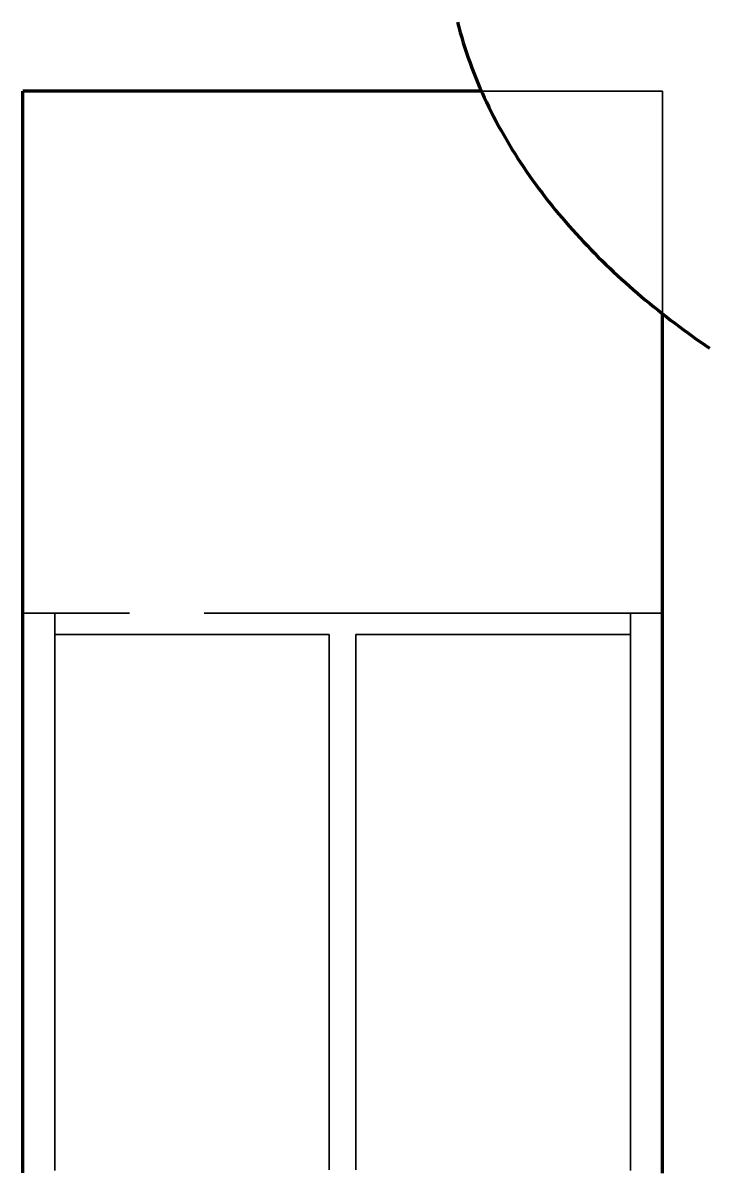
# Model space of a CAD drawing. Header units: millimetres. Extents: x 0 to 2382, y 0 to 420.
# Drawn here: x 133.4 to 139.83, y 127.4 to 138.14 of the extents above; entities that cross this region are included whole.
import ezdxf

# ---------------------------------------------------------------- set-up
doc = ezdxf.new("R2010")
doc.units = ezdxf.units.MM
doc.linetypes.add('IRAM-E-TRAZOS', pattern=[5, 4, -1])
doc.layers.add('01-VISIBLE', color=7, linetype='CONTINUOUS', lineweight=70)
doc.layers.add('02-OCULTA', color=4, linetype='IRAM-E-TRAZOS', lineweight=35)

msp = doc.modelspace()

# ---------------------------------------------------------------- linework, layer by layer
at = {"layer": '01-VISIBLE'}
msp.add_line((137.702, 137.5), (133.4, 137.5), dxfattribs=at)
for points in [[(137.478, 138.147), (137.491, 138.099), (137.504, 138.05), (137.518, 138.002), (137.532, 137.954), (137.547, 137.907), (137.563, 137.859), (137.579, 137.812), (137.596, 137.765), (137.613, 137.718), (137.631, 137.671), (137.649, 137.624), (137.668, 137.578), (137.688, 137.532), (137.708, 137.486), (137.729, 137.441), (137.75, 137.395), (137.771, 137.35), (137.793, 137.305), (137.816, 137.261), (137.839, 137.216), (137.863, 137.172), (137.887, 137.129), (137.911, 137.085), (137.936, 137.042), (137.962, 136.999), (137.988, 136.956), (138.014, 136.913), (138.041, 136.871), (138.068, 136.829), (138.096, 136.788), (138.124, 136.746), (138.153, 136.705), (138.182, 136.664), (138.211, 136.624), (138.241, 136.583), (138.271, 136.544), (138.301, 136.504), (138.332, 136.464), (138.363, 136.425), (138.395, 136.386), (138.426, 136.348), (138.459, 136.31), (138.491, 136.272), (138.524, 136.234), (138.557, 136.197), (138.591, 136.16), (138.625, 136.123), (138.659, 136.086), (138.693, 136.05), (138.728, 136.014), (138.763, 135.978), (138.798, 135.943), (138.834, 135.908), (138.87, 135.873), (138.906, 135.838), (138.942, 135.804), (138.979, 135.77), (139.016, 135.736), (139.053, 135.703), (139.09, 135.669), (139.128, 135.636), (139.166, 135.604), (139.204, 135.571), (139.242, 135.539), (139.281, 135.507), (139.32, 135.476), (139.359, 135.444), (139.398, 135.413), (139.437, 135.382), (139.477, 135.352), (139.517, 135.321), (139.556, 135.291), (139.597, 135.261), (139.637, 135.232), (139.677, 135.203), (139.718, 135.173), (139.759, 135.145), (139.8, 135.116), (139.841, 135.088)], [(133.4, 127.35), (133.4, 127.438), (133.4, 127.525), (133.4, 127.613), (133.4, 127.7), (133.4, 127.788), (133.4, 127.875), (133.4, 127.963), (133.4, 128.05), (133.4, 128.138), (133.4, 128.225), (133.4, 128.313), (133.4, 128.4), (133.4, 128.488), (133.4, 128.575), (133.4, 128.663), (133.4, 128.75), (133.4, 128.838), (133.4, 128.925), (133.4, 129.013), (133.4, 129.1), (133.4, 129.188), (133.4, 129.275), (133.4, 129.363), (133.4, 129.45), (133.4, 129.538), (133.4, 129.625), (133.4, 129.713), (133.4, 129.8), (133.4, 129.888), (133.4, 129.975), (133.4, 130.063), (133.4, 130.15), (133.4, 130.238), (133.4, 130.325), (133.4, 130.413), (133.4, 130.5), (133.4, 130.588), (133.4, 130.675), (133.4, 130.763), (133.4, 130.85), (133.4, 130.938), (133.4, 131.025), (133.4, 131.113), (133.4, 131.2), (133.4, 131.288), (133.4, 131.375), (133.4, 131.463), (133.4, 131.55), (133.4, 131.638), (133.4, 131.725), (133.4, 131.813), (133.4, 131.9), (133.4, 131.988), (133.4, 132.075), (133.4, 132.163), (133.4, 132.25), (133.4, 132.338), (133.4, 132.425), (133.4, 132.513), (133.4, 132.6), (133.4, 132.688), (133.4, 132.775), (133.4, 132.863), (133.4, 132.95), (133.4, 133.038), (133.4, 133.125), (133.4, 133.213), (133.4, 133.3), (133.4, 133.388), (133.4, 133.475), (133.4, 133.563), (133.4, 133.65), (133.4, 133.738), (133.4, 133.825), (133.4, 133.913), (133.4, 134), (133.4, 134.088), (133.4, 134.175), (133.4, 134.263), (133.4, 134.35), (133.4, 134.438), (133.4, 134.525), (133.4, 134.613), (133.4, 134.7), (133.4, 134.788), (133.4, 134.875), (133.4, 134.963), (133.4, 135.05), (133.4, 135.138), (133.4, 135.225), (133.4, 135.313), (133.4, 135.4), (133.4, 135.488), (133.4, 135.575), (133.4, 135.663), (133.4, 135.75), (133.4, 135.838), (133.4, 135.925), (133.4, 136.013), (133.4, 136.1), (133.4, 136.188), (133.4, 136.275), (133.4, 136.363), (133.4, 136.45), (133.4, 136.538), (133.4, 136.625), (133.4, 136.713), (133.4, 136.8), (133.4, 136.888), (133.4, 136.975), (133.4, 137.063), (133.4, 137.15), (133.4, 137.238), (133.4, 137.325), (133.4, 137.413), (133.4, 137.5)], [(139.4, 127.348), (139.4, 127.43), (139.4, 127.513), (139.4, 127.595), (139.4, 127.677), (139.4, 127.759), (139.4, 127.842), (139.4, 127.924), (139.4, 128.006), (139.4, 128.089), (139.4, 128.171), (139.4, 128.253), (139.4, 128.335), (139.4, 128.418), (139.4, 128.5), (139.4, 128.582), (139.4, 128.665), (139.4, 128.747), (139.4, 128.829), (139.4, 128.911), (139.4, 128.994), (139.4, 129.076), (139.4, 129.158), (139.4, 129.24), (139.4, 129.323), (139.4, 129.405), (139.4, 129.487), (139.4, 129.57), (139.4, 129.652), (139.4, 129.734), (139.4, 129.816), (139.4, 129.899), (139.4, 129.981), (139.4, 130.063), (139.4, 130.146), (139.4, 130.228), (139.4, 130.31), (139.4, 130.392), (139.4, 130.475), (139.4, 130.557), (139.4, 130.639), (139.4, 130.722), (139.4, 130.804), (139.4, 130.886), (139.4, 130.968), (139.4, 131.051), (139.4, 131.133), (139.4, 131.215), (139.4, 131.297), (139.4, 131.38), (139.4, 131.462), (139.4, 131.544), (139.4, 131.627), (139.4, 131.709), (139.4, 131.791), (139.4, 131.873), (139.4, 131.956), (139.4, 132.038), (139.4, 132.12), (139.4, 132.203), (139.4, 132.285), (139.4, 132.367), (139.4, 132.449), (139.4, 132.532), (139.4, 132.614), (139.4, 132.696), (139.4, 132.778), (139.4, 132.861), (139.4, 132.943), (139.4, 133.025), (139.4, 133.108), (139.4, 133.19), (139.4, 133.272), (139.4, 133.354), (139.4, 133.437), (139.4, 133.519), (139.4, 133.601), (139.4, 133.684), (139.4, 133.766), (139.4, 133.848), (139.4, 133.93), (139.4, 134.013), (139.4, 134.095), (139.4, 134.177), (139.4, 134.259), (139.4, 134.342), (139.4, 134.424), (139.4, 134.506), (139.4, 134.589), (139.4, 134.671), (139.4, 134.753), (139.4, 134.835), (139.4, 134.918), (139.4, 135), (139.4, 135.082), (139.4, 135.165), (139.4, 135.247), (139.4, 135.329), (139.4, 135.411)]]:
    msp.add_lwpolyline(points, dxfattribs=at)
at = {"layer": '02-OCULTA'}
for p, q in [((139.4, 137.5), (137.702, 137.5)), ((139.4, 132.6), (133.4, 132.6)), ((139.1, 132.6), (133.7, 132.6)), ((136.275, 132.4), (133.7, 132.4)), ((139.1, 132.4), (136.525, 132.4))]:
    msp.add_line(p, q, dxfattribs=at)
for points in [[(133.4, 137.5), (133.4, 137.45), (133.4, 137.4), (133.4, 137.35), (133.4, 137.299), (133.4, 137.249), (133.4, 137.199), (133.4, 137.149), (133.4, 137.099), (133.4, 137.049), (133.4, 136.999), (133.4, 136.948), (133.4, 136.898), (133.4, 136.848), (133.4, 136.798), (133.4, 136.748), (133.4, 136.698), (133.4, 136.648), (133.4, 136.597), (133.4, 136.547), (133.4, 136.497), (133.4, 136.447), (133.4, 136.397), (133.4, 136.347), (133.4, 136.297), (133.4, 136.246), (133.4, 136.196), (133.4, 136.146), (133.4, 136.096), (133.4, 136.046), (133.4, 135.996), (133.4, 135.946), (133.4, 135.895), (133.4, 135.845), (133.4, 135.795), (133.4, 135.745), (133.4, 135.695), (133.4, 135.645), (133.4, 135.595), (133.4, 135.544), (133.4, 135.494), (133.4, 135.444), (133.4, 135.394), (133.4, 135.344), (133.4, 135.294), (133.4, 135.244), (133.4, 135.193), (133.4, 135.143), (133.4, 135.093), (133.4, 135.043), (133.4, 134.993), (133.4, 134.943), (133.4, 134.893), (133.4, 134.842), (133.4, 134.792), (133.4, 134.742), (133.4, 134.692), (133.4, 134.642), (133.4, 134.592), (133.4, 134.542), (133.4, 134.491), (133.4, 134.441), (133.4, 134.391), (133.4, 134.341), (133.4, 134.291), (133.4, 134.241), (133.4, 134.191), (133.4, 134.14), (133.4, 134.09), (133.4, 134.04), (133.4, 133.99), (133.4, 133.94), (133.4, 133.89), (133.4, 133.84), (133.4, 133.789), (133.4, 133.739), (133.4, 133.689), (133.4, 133.639), (133.4, 133.589), (133.4, 133.539), (133.4, 133.489), (133.4, 133.438), (133.4, 133.388), (133.4, 133.338), (133.4, 133.288), (133.4, 133.238), (133.4, 133.188), (133.4, 133.138), (133.4, 133.087), (133.4, 133.037), (133.4, 132.987), (133.4, 132.937), (133.4, 132.887), (133.4, 132.837), (133.4, 132.787), (133.4, 132.736), (133.4, 132.686), (133.4, 132.636), (133.4, 132.586), (133.4, 132.536), (133.4, 132.486), (133.4, 132.436), (133.4, 132.385), (133.4, 132.335), (133.4, 132.285), (133.4, 132.235), (133.4, 132.185), (133.4, 132.135), (133.4, 132.085), (133.4, 132.034), (133.4, 131.984), (133.4, 131.934), (133.4, 131.884), (133.4, 131.834), (133.4, 131.784), (133.4, 131.734), (133.4, 131.683), (133.4, 131.633), (133.4, 131.583), (133.4, 131.533), (133.4, 131.483), (133.4, 131.433), (133.4, 131.383), (133.4, 131.332), (133.4, 131.282), (133.4, 131.232), (133.4, 131.182), (133.4, 131.132), (133.4, 131.082), (133.4, 131.032), (133.4, 130.981), (133.4, 130.931), (133.4, 130.881), (133.4, 130.831), (133.4, 130.781), (133.4, 130.731), (133.4, 130.681), (133.4, 130.63), (133.4, 130.58), (133.4, 130.53), (133.4, 130.48), (133.4, 130.43), (133.4, 130.38), (133.4, 130.33), (133.4, 130.279), (133.4, 130.229), (133.4, 130.179), (133.4, 130.129), (133.4, 130.079), (133.4, 130.029), (133.4, 129.979), (133.4, 129.928), (133.4, 129.878), (133.4, 129.828), (133.4, 129.778), (133.4, 129.728), (133.4, 129.678), (133.4, 129.628), (133.4, 129.577), (133.4, 129.527), (133.4, 129.477), (133.4, 129.427), (133.4, 129.377), (133.4, 129.327), (133.4, 129.277), (133.4, 129.226), (133.4, 129.176), (133.4, 129.126), (133.4, 129.076), (133.4, 129.026), (133.4, 128.976), (133.4, 128.926), (133.4, 128.875), (133.4, 128.825), (133.4, 128.775), (133.4, 128.725), (133.4, 128.675), (133.4, 128.625), (133.4, 128.574), (133.4, 128.524), (133.4, 128.474), (133.4, 128.424), (133.4, 128.374), (133.4, 128.324), (133.4, 128.274), (133.4, 128.223), (133.4, 128.173), (133.4, 128.123), (133.4, 128.073), (133.4, 128.023), (133.4, 127.973), (133.4, 127.923), (133.4, 127.872), (133.4, 127.822), (133.4, 127.772), (133.4, 127.722), (133.4, 127.672), (133.4, 127.622), (133.4, 127.572), (133.4, 127.521), (133.4, 127.471), (133.4, 127.421), (133.4, 127.371)], [(139.4, 135.411), (139.4, 135.462), (139.4, 135.513), (139.4, 135.564), (139.4, 135.615), (139.4, 135.666), (139.4, 135.717), (139.4, 135.768), (139.4, 135.819), (139.4, 135.87), (139.4, 135.921), (139.4, 135.972), (139.4, 136.023), (139.4, 136.074), (139.4, 136.125), (139.4, 136.176), (139.4, 136.226), (139.4, 136.277), (139.4, 136.328), (139.4, 136.379), (139.4, 136.43), (139.4, 136.481), (139.4, 136.532), (139.4, 136.583), (139.4, 136.634), (139.4, 136.685), (139.4, 136.736), (139.4, 136.787), (139.4, 136.838), (139.4, 136.889), (139.4, 136.94), (139.4, 136.991), (139.4, 137.042), (139.4, 137.092), (139.4, 137.143), (139.4, 137.194), (139.4, 137.245), (139.4, 137.296), (139.4, 137.347), (139.4, 137.398), (139.4, 137.449), (139.4, 137.5)], [(139.4, 137.5), (139.4, 137.45), (139.4, 137.4), (139.4, 137.35), (139.4, 137.299), (139.4, 137.249), (139.4, 137.199), (139.4, 137.149), (139.4, 137.099), (139.4, 137.049), (139.4, 136.999), (139.4, 136.948), (139.4, 136.898), (139.4, 136.848), (139.4, 136.798), (139.4, 136.748), (139.4, 136.698), (139.4, 136.648), (139.4, 136.597), (139.4, 136.547), (139.4, 136.497), (139.4, 136.447), (139.4, 136.397), (139.4, 136.347), (139.4, 136.297), (139.4, 136.246), (139.4, 136.196), (139.4, 136.146), (139.4, 136.096), (139.4, 136.046), (139.4, 135.996), (139.4, 135.946), (139.4, 135.895), (139.4, 135.845), (139.4, 135.795), (139.4, 135.745), (139.4, 135.695), (139.4, 135.645), (139.4, 135.595), (139.4, 135.544), (139.4, 135.494), (139.4, 135.444), (139.4, 135.394), (139.4, 135.344), (139.4, 135.294), (139.4, 135.244), (139.4, 135.193), (139.4, 135.143), (139.4, 135.093), (139.4, 135.043), (139.4, 134.993), (139.4, 134.943), (139.4, 134.893), (139.4, 134.842), (139.4, 134.792), (139.4, 134.742), (139.4, 134.692), (139.4, 134.642), (139.4, 134.592), (139.4, 134.542), (139.4, 134.491), (139.4, 134.441), (139.4, 134.391), (139.4, 134.341), (139.4, 134.291), (139.4, 134.241), (139.4, 134.191), (139.4, 134.14), (139.4, 134.09), (139.4, 134.04), (139.4, 133.99), (139.4, 133.94), (139.4, 133.89), (139.4, 133.84), (139.4, 133.789), (139.4, 133.739), (139.4, 133.689), (139.4, 133.639), (139.4, 133.589), (139.4, 133.539), (139.4, 133.489), (139.4, 133.438), (139.4, 133.388), (139.4, 133.338), (139.4, 133.288), (139.4, 133.238), (139.4, 133.188), (139.4, 133.138), (139.4, 133.087), (139.4, 133.037), (139.4, 132.987), (139.4, 132.937), (139.4, 132.887), (139.4, 132.837), (139.4, 132.787), (139.4, 132.736), (139.4, 132.686), (139.4, 132.636), (139.4, 132.586), (139.4, 132.536), (139.4, 132.486), (139.4, 132.436), (139.4, 132.385), (139.4, 132.335), (139.4, 132.285), (139.4, 132.235), (139.4, 132.185), (139.4, 132.135), (139.4, 132.085), (139.4, 132.034), (139.4, 131.984), (139.4, 131.934), (139.4, 131.884), (139.4, 131.834), (139.4, 131.784), (139.4, 131.734), (139.4, 131.683), (139.4, 131.633), (139.4, 131.583), (139.4, 131.533), (139.4, 131.483), (139.4, 131.433), (139.4, 131.383), (139.4, 131.332), (139.4, 131.282), (139.4, 131.232), (139.4, 131.182), (139.4, 131.132), (139.4, 131.082), (139.4, 131.032), (139.4, 130.981), (139.4, 130.931), (139.4, 130.881), (139.4, 130.831), (139.4, 130.781), (139.4, 130.731), (139.4, 130.681), (139.4, 130.63), (139.4, 130.58), (139.4, 130.53), (139.4, 130.48), (139.4, 130.43), (139.4, 130.38), (139.4, 130.33), (139.4, 130.279), (139.4, 130.229), (139.4, 130.179), (139.4, 130.129), (139.4, 130.079), (139.4, 130.029), (139.4, 129.979), (139.4, 129.928), (139.4, 129.878), (139.4, 129.828), (139.4, 129.778), (139.4, 129.728), (139.4, 129.678), (139.4, 129.628), (139.4, 129.577), (139.4, 129.527), (139.4, 129.477), (139.4, 129.427), (139.4, 129.377), (139.4, 129.327), (139.4, 129.277), (139.4, 129.226), (139.4, 129.176), (139.4, 129.126), (139.4, 129.076), (139.4, 129.026), (139.4, 128.976), (139.4, 128.926), (139.4, 128.875), (139.4, 128.825), (139.4, 128.775), (139.4, 128.725), (139.4, 128.675), (139.4, 128.625), (139.4, 128.574), (139.4, 128.524), (139.4, 128.474), (139.4, 128.424), (139.4, 128.374), (139.4, 128.324), (139.4, 128.274), (139.4, 128.223), (139.4, 128.173), (139.4, 128.123), (139.4, 128.073), (139.4, 128.023), (139.4, 127.973), (139.4, 127.923), (139.4, 127.872), (139.4, 127.822), (139.4, 127.772), (139.4, 127.722), (139.4, 127.672), (139.4, 127.622), (139.4, 127.572), (139.4, 127.521), (139.4, 127.471), (139.4, 127.421), (139.4, 127.371)], [(133.4, 127.371), (133.4, 127.434), (133.4, 127.497), (133.4, 127.56), (133.4, 127.623), (133.4, 127.686), (133.4, 127.749), (133.4, 127.812), (133.4, 127.875), (133.4, 127.938), (133.4, 128.001), (133.4, 128.064), (133.4, 128.127), (133.4, 128.19), (133.4, 128.253), (133.4, 128.316), (133.4, 128.379), (133.4, 128.442), (133.4, 128.505), (133.4, 128.568), (133.4, 128.631), (133.4, 128.694), (133.4, 128.757), (133.4, 128.82), (133.4, 128.883), (133.4, 128.946), (133.4, 129.009), (133.4, 129.072), (133.4, 129.135), (133.4, 129.198), (133.4, 129.261), (133.4, 129.324), (133.4, 129.387), (133.4, 129.45), (133.4, 129.513), (133.4, 129.576), (133.4, 129.639), (133.4, 129.702), (133.4, 129.765), (133.4, 129.828), (133.4, 129.891), (133.4, 129.954), (133.4, 130.017), (133.4, 130.08), (133.4, 130.143), (133.4, 130.206), (133.4, 130.269), (133.4, 130.332), (133.4, 130.395), (133.4, 130.458), (133.4, 130.521), (133.4, 130.584), (133.4, 130.647), (133.4, 130.71), (133.4, 130.773), (133.4, 130.836), (133.4, 130.899), (133.4, 130.962), (133.4, 131.025), (133.4, 131.088), (133.4, 131.151), (133.4, 131.214), (133.4, 131.277), (133.4, 131.34), (133.4, 131.403), (133.4, 131.466), (133.4, 131.529), (133.4, 131.592), (133.4, 131.655), (133.4, 131.718), (133.4, 131.781), (133.4, 131.844), (133.4, 131.907), (133.4, 131.97), (133.4, 132.033), (133.4, 132.096), (133.4, 132.159), (133.4, 132.222), (133.4, 132.285), (133.4, 132.348), (133.4, 132.411), (133.4, 132.474), (133.4, 132.537), (133.4, 132.6)], [(133.4, 132.6), (133.4, 132.55), (133.4, 132.5), (133.4, 132.449), (133.4, 132.399), (133.4, 132.349), (133.4, 132.299), (133.4, 132.249), (133.4, 132.198), (133.4, 132.148), (133.4, 132.098), (133.4, 132.048), (133.4, 131.998), (133.4, 131.947), (133.4, 131.897), (133.4, 131.847), (133.4, 131.797), (133.4, 131.747), (133.4, 131.696), (133.4, 131.646), (133.4, 131.596), (133.4, 131.546), (133.4, 131.496), (133.4, 131.445), (133.4, 131.395), (133.4, 131.345), (133.4, 131.295), (133.4, 131.245), (133.4, 131.194), (133.4, 131.144), (133.4, 131.094), (133.4, 131.044), (133.4, 130.994), (133.4, 130.943), (133.4, 130.893), (133.4, 130.843), (133.4, 130.793), (133.4, 130.743), (133.4, 130.692), (133.4, 130.642), (133.4, 130.592), (133.4, 130.542), (133.4, 130.492), (133.4, 130.441), (133.4, 130.391), (133.4, 130.341), (133.4, 130.291), (133.4, 130.241), (133.4, 130.19), (133.4, 130.14), (133.4, 130.09), (133.4, 130.04), (133.4, 129.99), (133.4, 129.939), (133.4, 129.889), (133.4, 129.839), (133.4, 129.789), (133.4, 129.739), (133.4, 129.688), (133.4, 129.638), (133.4, 129.588), (133.4, 129.538), (133.4, 129.488), (133.4, 129.437), (133.4, 129.387), (133.4, 129.337), (133.4, 129.287), (133.4, 129.237), (133.4, 129.186), (133.4, 129.136), (133.4, 129.086), (133.4, 129.036), (133.4, 128.986), (133.4, 128.935), (133.4, 128.885), (133.4, 128.835), (133.4, 128.785), (133.4, 128.735), (133.4, 128.684), (133.4, 128.634), (133.4, 128.584), (133.4, 128.534), (133.4, 128.484), (133.4, 128.433), (133.4, 128.383), (133.4, 128.333), (133.4, 128.283), (133.4, 128.233), (133.4, 128.182), (133.4, 128.132), (133.4, 128.082), (133.4, 128.032), (133.4, 127.982), (133.4, 127.931), (133.4, 127.881), (133.4, 127.831), (133.4, 127.781), (133.4, 127.731), (133.4, 127.68), (133.4, 127.63), (133.4, 127.58), (133.4, 127.53), (133.4, 127.48), (133.4, 127.429), (133.4, 127.379)], [(133.7, 127.371), (133.7, 127.434), (133.7, 127.497), (133.7, 127.56), (133.7, 127.623), (133.7, 127.686), (133.7, 127.749), (133.7, 127.812), (133.7, 127.875), (133.7, 127.938), (133.7, 128.001), (133.7, 128.064), (133.7, 128.127), (133.7, 128.19), (133.7, 128.253), (133.7, 128.316), (133.7, 128.379), (133.7, 128.442), (133.7, 128.505), (133.7, 128.568), (133.7, 128.631), (133.7, 128.694), (133.7, 128.757), (133.7, 128.82), (133.7, 128.883), (133.7, 128.946), (133.7, 129.009), (133.7, 129.072), (133.7, 129.135), (133.7, 129.198), (133.7, 129.261), (133.7, 129.324), (133.7, 129.387), (133.7, 129.45), (133.7, 129.513), (133.7, 129.576), (133.7, 129.639), (133.7, 129.702), (133.7, 129.765), (133.7, 129.828), (133.7, 129.891), (133.7, 129.954), (133.7, 130.017), (133.7, 130.08), (133.7, 130.143), (133.7, 130.206), (133.7, 130.269), (133.7, 130.332), (133.7, 130.395), (133.7, 130.458), (133.7, 130.521), (133.7, 130.584), (133.7, 130.647), (133.7, 130.71), (133.7, 130.773), (133.7, 130.836), (133.7, 130.899), (133.7, 130.962), (133.7, 131.025), (133.7, 131.088), (133.7, 131.151), (133.7, 131.214), (133.7, 131.277), (133.7, 131.34), (133.7, 131.403), (133.7, 131.466), (133.7, 131.529), (133.7, 131.592), (133.7, 131.655), (133.7, 131.718), (133.7, 131.781), (133.7, 131.844), (133.7, 131.907), (133.7, 131.97), (133.7, 132.033), (133.7, 132.096), (133.7, 132.159), (133.7, 132.222), (133.7, 132.285), (133.7, 132.348), (133.7, 132.411), (133.7, 132.474), (133.7, 132.537), (133.7, 132.6)], [(133.7, 132.6), (133.7, 132.55), (133.7, 132.5), (133.7, 132.449), (133.7, 132.399), (133.7, 132.349), (133.7, 132.299), (133.7, 132.249), (133.7, 132.198), (133.7, 132.148), (133.7, 132.098), (133.7, 132.048), (133.7, 131.998), (133.7, 131.947), (133.7, 131.897), (133.7, 131.847), (133.7, 131.797), (133.7, 131.747), (133.7, 131.696), (133.7, 131.646), (133.7, 131.596), (133.7, 131.546), (133.7, 131.496), (133.7, 131.445), (133.7, 131.395), (133.7, 131.345), (133.7, 131.295), (133.7, 131.245), (133.7, 131.194), (133.7, 131.144), (133.7, 131.094), (133.7, 131.044), (133.7, 130.994), (133.7, 130.943), (133.7, 130.893), (133.7, 130.843), (133.7, 130.793), (133.7, 130.743), (133.7, 130.692), (133.7, 130.642), (133.7, 130.592), (133.7, 130.542), (133.7, 130.492), (133.7, 130.441), (133.7, 130.391), (133.7, 130.341), (133.7, 130.291), (133.7, 130.241), (133.7, 130.19), (133.7, 130.14), (133.7, 130.09), (133.7, 130.04), (133.7, 129.99), (133.7, 129.939), (133.7, 129.889), (133.7, 129.839), (133.7, 129.789), (133.7, 129.739), (133.7, 129.688), (133.7, 129.638), (133.7, 129.588), (133.7, 129.538), (133.7, 129.488), (133.7, 129.437), (133.7, 129.387), (133.7, 129.337), (133.7, 129.287), (133.7, 129.237), (133.7, 129.186), (133.7, 129.136), (133.7, 129.086), (133.7, 129.036), (133.7, 128.986), (133.7, 128.935), (133.7, 128.885), (133.7, 128.835), (133.7, 128.785), (133.7, 128.735), (133.7, 128.684), (133.7, 128.634), (133.7, 128.584), (133.7, 128.534), (133.7, 128.484), (133.7, 128.433), (133.7, 128.383), (133.7, 128.333), (133.7, 128.283), (133.7, 128.233), (133.7, 128.182), (133.7, 128.132), (133.7, 128.082), (133.7, 128.032), (133.7, 127.982), (133.7, 127.931), (133.7, 127.881), (133.7, 127.831), (133.7, 127.781), (133.7, 127.731), (133.7, 127.68), (133.7, 127.63), (133.7, 127.58), (133.7, 127.53), (133.7, 127.48), (133.7, 127.429), (133.7, 127.379)], [(139.1, 127.371), (139.1, 127.434), (139.1, 127.497), (139.1, 127.56), (139.1, 127.623), (139.1, 127.686), (139.1, 127.749), (139.1, 127.812), (139.1, 127.875), (139.1, 127.938), (139.1, 128.001), (139.1, 128.064), (139.1, 128.127), (139.1, 128.19), (139.1, 128.253), (139.1, 128.316), (139.1, 128.379), (139.1, 128.442), (139.1, 128.505), (139.1, 128.568), (139.1, 128.631), (139.1, 128.694), (139.1, 128.757), (139.1, 128.82), (139.1, 128.883), (139.1, 128.946), (139.1, 129.009), (139.1, 129.072), (139.1, 129.135), (139.1, 129.198), (139.1, 129.261), (139.1, 129.324), (139.1, 129.387), (139.1, 129.45), (139.1, 129.513), (139.1, 129.576), (139.1, 129.639), (139.1, 129.702), (139.1, 129.765), (139.1, 129.828), (139.1, 129.891), (139.1, 129.954), (139.1, 130.017), (139.1, 130.08), (139.1, 130.143), (139.1, 130.206), (139.1, 130.269), (139.1, 130.332), (139.1, 130.395), (139.1, 130.458), (139.1, 130.521), (139.1, 130.584), (139.1, 130.647), (139.1, 130.71), (139.1, 130.773), (139.1, 130.836), (139.1, 130.899), (139.1, 130.962), (139.1, 131.025), (139.1, 131.088), (139.1, 131.151), (139.1, 131.214), (139.1, 131.277), (139.1, 131.34), (139.1, 131.403), (139.1, 131.466), (139.1, 131.529), (139.1, 131.592), (139.1, 131.655), (139.1, 131.718), (139.1, 131.781), (139.1, 131.844), (139.1, 131.907), (139.1, 131.97), (139.1, 132.033), (139.1, 132.096), (139.1, 132.159), (139.1, 132.222), (139.1, 132.285), (139.1, 132.348), (139.1, 132.411), (139.1, 132.474), (139.1, 132.537), (139.1, 132.6)], [(139.1, 132.6), (139.1, 132.55), (139.1, 132.5), (139.1, 132.449), (139.1, 132.399), (139.1, 132.349), (139.1, 132.299), (139.1, 132.249), (139.1, 132.198), (139.1, 132.148), (139.1, 132.098), (139.1, 132.048), (139.1, 131.998), (139.1, 131.947), (139.1, 131.897), (139.1, 131.847), (139.1, 131.797), (139.1, 131.747), (139.1, 131.696), (139.1, 131.646), (139.1, 131.596), (139.1, 131.546), (139.1, 131.496), (139.1, 131.445), (139.1, 131.395), (139.1, 131.345), (139.1, 131.295), (139.1, 131.245), (139.1, 131.194), (139.1, 131.144), (139.1, 131.094), (139.1, 131.044), (139.1, 130.994), (139.1, 130.943), (139.1, 130.893), (139.1, 130.843), (139.1, 130.793), (139.1, 130.743), (139.1, 130.692), (139.1, 130.642), (139.1, 130.592), (139.1, 130.542), (139.1, 130.492), (139.1, 130.441), (139.1, 130.391), (139.1, 130.341), (139.1, 130.291), (139.1, 130.241), (139.1, 130.19), (139.1, 130.14), (139.1, 130.09), (139.1, 130.04), (139.1, 129.99), (139.1, 129.939), (139.1, 129.889), (139.1, 129.839), (139.1, 129.789), (139.1, 129.739), (139.1, 129.688), (139.1, 129.638), (139.1, 129.588), (139.1, 129.538), (139.1, 129.488), (139.1, 129.437), (139.1, 129.387), (139.1, 129.337), (139.1, 129.287), (139.1, 129.237), (139.1, 129.186), (139.1, 129.136), (139.1, 129.086), (139.1, 129.036), (139.1, 128.986), (139.1, 128.935), (139.1, 128.885), (139.1, 128.835), (139.1, 128.785), (139.1, 128.735), (139.1, 128.684), (139.1, 128.634), (139.1, 128.584), (139.1, 128.534), (139.1, 128.484), (139.1, 128.433), (139.1, 128.383), (139.1, 128.333), (139.1, 128.283), (139.1, 128.233), (139.1, 128.182), (139.1, 128.132), (139.1, 128.082), (139.1, 128.032), (139.1, 127.982), (139.1, 127.931), (139.1, 127.881), (139.1, 127.831), (139.1, 127.781), (139.1, 127.731), (139.1, 127.68), (139.1, 127.63), (139.1, 127.58), (139.1, 127.53), (139.1, 127.48), (139.1, 127.429), (139.1, 127.379)], [(139.4, 127.371), (139.4, 127.434), (139.4, 127.497), (139.4, 127.56), (139.4, 127.623), (139.4, 127.686), (139.4, 127.749), (139.4, 127.812), (139.4, 127.875), (139.4, 127.938), (139.4, 128.001), (139.4, 128.064), (139.4, 128.127), (139.4, 128.19), (139.4, 128.253), (139.4, 128.316), (139.4, 128.379), (139.4, 128.442), (139.4, 128.505), (139.4, 128.568), (139.4, 128.631), (139.4, 128.694), (139.4, 128.757), (139.4, 128.82), (139.4, 128.883), (139.4, 128.946), (139.4, 129.009), (139.4, 129.072), (139.4, 129.135), (139.4, 129.198), (139.4, 129.261), (139.4, 129.324), (139.4, 129.387), (139.4, 129.45), (139.4, 129.513), (139.4, 129.576), (139.4, 129.639), (139.4, 129.702), (139.4, 129.765), (139.4, 129.828), (139.4, 129.891), (139.4, 129.954), (139.4, 130.017), (139.4, 130.08), (139.4, 130.143), (139.4, 130.206), (139.4, 130.269), (139.4, 130.332), (139.4, 130.395), (139.4, 130.458), (139.4, 130.521), (139.4, 130.584), (139.4, 130.647), (139.4, 130.71), (139.4, 130.773), (139.4, 130.836), (139.4, 130.899), (139.4, 130.962), (139.4, 131.025), (139.4, 131.088), (139.4, 131.151), (139.4, 131.214), (139.4, 131.277), (139.4, 131.34), (139.4, 131.403), (139.4, 131.466), (139.4, 131.529), (139.4, 131.592), (139.4, 131.655), (139.4, 131.718), (139.4, 131.781), (139.4, 131.844), (139.4, 131.907), (139.4, 131.97), (139.4, 132.033), (139.4, 132.096), (139.4, 132.159), (139.4, 132.222), (139.4, 132.285), (139.4, 132.348), (139.4, 132.411), (139.4, 132.474), (139.4, 132.537), (139.4, 132.6)], [(139.4, 132.6), (139.4, 132.55), (139.4, 132.5), (139.4, 132.449), (139.4, 132.399), (139.4, 132.349), (139.4, 132.299), (139.4, 132.249), (139.4, 132.198), (139.4, 132.148), (139.4, 132.098), (139.4, 132.048), (139.4, 131.998), (139.4, 131.947), (139.4, 131.897), (139.4, 131.847), (139.4, 131.797), (139.4, 131.747), (139.4, 131.696), (139.4, 131.646), (139.4, 131.596), (139.4, 131.546), (139.4, 131.496), (139.4, 131.445), (139.4, 131.395), (139.4, 131.345), (139.4, 131.295), (139.4, 131.245), (139.4, 131.194), (139.4, 131.144), (139.4, 131.094), (139.4, 131.044), (139.4, 130.994), (139.4, 130.943), (139.4, 130.893), (139.4, 130.843), (139.4, 130.793), (139.4, 130.743), (139.4, 130.692), (139.4, 130.642), (139.4, 130.592), (139.4, 130.542), (139.4, 130.492), (139.4, 130.441), (139.4, 130.391), (139.4, 130.341), (139.4, 130.291), (139.4, 130.241), (139.4, 130.19), (139.4, 130.14), (139.4, 130.09), (139.4, 130.04), (139.4, 129.99), (139.4, 129.939), (139.4, 129.889), (139.4, 129.839), (139.4, 129.789), (139.4, 129.739), (139.4, 129.688), (139.4, 129.638), (139.4, 129.588), (139.4, 129.538), (139.4, 129.488), (139.4, 129.437), (139.4, 129.387), (139.4, 129.337), (139.4, 129.287), (139.4, 129.237), (139.4, 129.186), (139.4, 129.136), (139.4, 129.086), (139.4, 129.036), (139.4, 128.986), (139.4, 128.935), (139.4, 128.885), (139.4, 128.835), (139.4, 128.785), (139.4, 128.735), (139.4, 128.684), (139.4, 128.634), (139.4, 128.584), (139.4, 128.534), (139.4, 128.484), (139.4, 128.433), (139.4, 128.383), (139.4, 128.333), (139.4, 128.283), (139.4, 128.233), (139.4, 128.182), (139.4, 128.132), (139.4, 128.082), (139.4, 128.032), (139.4, 127.982), (139.4, 127.931), (139.4, 127.881), (139.4, 127.831), (139.4, 127.781), (139.4, 127.731), (139.4, 127.68), (139.4, 127.63), (139.4, 127.58), (139.4, 127.53), (139.4, 127.48), (139.4, 127.429), (139.4, 127.379)], [(133.7, 127.378), (133.7, 127.44), (133.7, 127.502), (133.7, 127.564), (133.7, 127.626), (133.7, 127.688), (133.7, 127.75), (133.7, 127.812), (133.7, 127.874), (133.7, 127.936), (133.7, 127.998), (133.7, 128.06), (133.7, 128.122), (133.7, 128.184), (133.7, 128.246), (133.7, 128.308), (133.7, 128.37), (133.7, 128.432), (133.7, 128.494), (133.7, 128.556), (133.7, 128.618), (133.7, 128.68), (133.7, 128.742), (133.7, 128.804), (133.7, 128.866), (133.7, 128.928), (133.7, 128.99), (133.7, 129.052), (133.7, 129.114), (133.7, 129.176), (133.7, 129.238), (133.7, 129.3), (133.7, 129.362), (133.7, 129.424), (133.7, 129.486), (133.7, 129.548), (133.7, 129.61), (133.7, 129.672), (133.7, 129.734), (133.7, 129.796), (133.7, 129.858), (133.7, 129.92), (133.7, 129.982), (133.7, 130.044), (133.7, 130.106), (133.7, 130.168), (133.7, 130.23), (133.7, 130.292), (133.7, 130.354), (133.7, 130.416), (133.7, 130.478), (133.7, 130.54), (133.7, 130.602), (133.7, 130.664), (133.7, 130.726), (133.7, 130.788), (133.7, 130.85), (133.7, 130.912), (133.7, 130.974), (133.7, 131.036), (133.7, 131.098), (133.7, 131.16), (133.7, 131.222), (133.7, 131.284), (133.7, 131.346), (133.7, 131.408), (133.7, 131.47), (133.7, 131.532), (133.7, 131.594), (133.7, 131.656), (133.7, 131.718), (133.7, 131.78), (133.7, 131.842), (133.7, 131.904), (133.7, 131.966), (133.7, 132.028), (133.7, 132.09), (133.7, 132.152), (133.7, 132.214), (133.7, 132.276), (133.7, 132.338), (133.7, 132.4)], [(133.7, 132.4), (133.7, 132.35), (133.7, 132.3), (133.7, 132.249), (133.7, 132.199), (133.7, 132.149), (133.7, 132.099), (133.7, 132.049), (133.7, 131.998), (133.7, 131.948), (133.7, 131.898), (133.7, 131.848), (133.7, 131.798), (133.7, 131.747), (133.7, 131.697), (133.7, 131.647), (133.7, 131.597), (133.7, 131.547), (133.7, 131.496), (133.7, 131.446), (133.7, 131.396), (133.7, 131.346), (133.7, 131.296), (133.7, 131.245), (133.7, 131.195), (133.7, 131.145), (133.7, 131.095), (133.7, 131.045), (133.7, 130.994), (133.7, 130.944), (133.7, 130.894), (133.7, 130.844), (133.7, 130.794), (133.7, 130.743), (133.7, 130.693), (133.7, 130.643), (133.7, 130.593), (133.7, 130.543), (133.7, 130.492), (133.7, 130.442), (133.7, 130.392), (133.7, 130.342), (133.7, 130.291), (133.7, 130.241), (133.7, 130.191), (133.7, 130.141), (133.7, 130.091), (133.7, 130.04), (133.7, 129.99), (133.7, 129.94), (133.7, 129.89), (133.7, 129.84), (133.7, 129.789), (133.7, 129.739), (133.7, 129.689), (133.7, 129.639), (133.7, 129.589), (133.7, 129.538), (133.7, 129.488), (133.7, 129.438), (133.7, 129.388), (133.7, 129.338), (133.7, 129.287), (133.7, 129.237), (133.7, 129.187), (133.7, 129.137), (133.7, 129.087), (133.7, 129.036), (133.7, 128.986), (133.7, 128.936), (133.7, 128.886), (133.7, 128.836), (133.7, 128.785), (133.7, 128.735), (133.7, 128.685), (133.7, 128.635), (133.7, 128.585), (133.7, 128.534), (133.7, 128.484), (133.7, 128.434), (133.7, 128.384), (133.7, 128.334), (133.7, 128.283), (133.7, 128.233), (133.7, 128.183), (133.7, 128.133), (133.7, 128.083), (133.7, 128.032), (133.7, 127.982), (133.7, 127.932), (133.7, 127.882), (133.7, 127.832), (133.7, 127.781), (133.7, 127.731), (133.7, 127.681), (133.7, 127.631), (133.7, 127.581), (133.7, 127.53), (133.7, 127.48), (133.7, 127.43), (133.7, 127.38)], [(136.275, 127.378), (136.275, 127.44), (136.275, 127.502), (136.275, 127.564), (136.275, 127.626), (136.275, 127.688), (136.275, 127.75), (136.275, 127.812), (136.275, 127.874), (136.275, 127.936), (136.275, 127.998), (136.275, 128.06), (136.275, 128.122), (136.275, 128.184), (136.275, 128.246), (136.275, 128.308), (136.275, 128.37), (136.275, 128.432), (136.275, 128.494), (136.275, 128.556), (136.275, 128.618), (136.275, 128.68), (136.275, 128.742), (136.275, 128.804), (136.275, 128.866), (136.275, 128.928), (136.275, 128.99), (136.275, 129.052), (136.275, 129.114), (136.275, 129.176), (136.275, 129.238), (136.275, 129.3), (136.275, 129.362), (136.275, 129.424), (136.275, 129.486), (136.275, 129.548), (136.275, 129.61), (136.275, 129.672), (136.275, 129.734), (136.275, 129.796), (136.275, 129.858), (136.275, 129.92), (136.275, 129.982), (136.275, 130.044), (136.275, 130.106), (136.275, 130.168), (136.275, 130.23), (136.275, 130.292), (136.275, 130.354), (136.275, 130.416), (136.275, 130.478), (136.275, 130.54), (136.275, 130.602), (136.275, 130.664), (136.275, 130.726), (136.275, 130.788), (136.275, 130.85), (136.275, 130.912), (136.275, 130.974), (136.275, 131.036), (136.275, 131.098), (136.275, 131.16), (136.275, 131.222), (136.275, 131.284), (136.275, 131.346), (136.275, 131.408), (136.275, 131.47), (136.275, 131.532), (136.275, 131.594), (136.275, 131.656), (136.275, 131.718), (136.275, 131.78), (136.275, 131.842), (136.275, 131.904), (136.275, 131.966), (136.275, 132.028), (136.275, 132.09), (136.275, 132.152), (136.275, 132.214), (136.275, 132.276), (136.275, 132.338), (136.275, 132.4)], [(136.275, 132.4), (136.275, 132.35), (136.275, 132.3), (136.275, 132.249), (136.275, 132.199), (136.275, 132.149), (136.275, 132.099), (136.275, 132.049), (136.275, 131.998), (136.275, 131.948), (136.275, 131.898), (136.275, 131.848), (136.275, 131.798), (136.275, 131.747), (136.275, 131.697), (136.275, 131.647), (136.275, 131.597), (136.275, 131.547), (136.275, 131.496), (136.275, 131.446), (136.275, 131.396), (136.275, 131.346), (136.275, 131.296), (136.275, 131.245), (136.275, 131.195), (136.275, 131.145), (136.275, 131.095), (136.275, 131.045), (136.275, 130.994), (136.275, 130.944), (136.275, 130.894), (136.275, 130.844), (136.275, 130.794), (136.275, 130.743), (136.275, 130.693), (136.275, 130.643), (136.275, 130.593), (136.275, 130.543), (136.275, 130.492), (136.275, 130.442), (136.275, 130.392), (136.275, 130.342), (136.275, 130.291), (136.275, 130.241), (136.275, 130.191), (136.275, 130.141), (136.275, 130.091), (136.275, 130.04), (136.275, 129.99), (136.275, 129.94), (136.275, 129.89), (136.275, 129.84), (136.275, 129.789), (136.275, 129.739), (136.275, 129.689), (136.275, 129.639), (136.275, 129.589), (136.275, 129.538), (136.275, 129.488), (136.275, 129.438), (136.275, 129.388), (136.275, 129.338), (136.275, 129.287), (136.275, 129.237), (136.275, 129.187), (136.275, 129.137), (136.275, 129.087), (136.275, 129.036), (136.275, 128.986), (136.275, 128.936), (136.275, 128.886), (136.275, 128.836), (136.275, 128.785), (136.275, 128.735), (136.275, 128.685), (136.275, 128.635), (136.275, 128.585), (136.275, 128.534), (136.275, 128.484), (136.275, 128.434), (136.275, 128.384), (136.275, 128.334), (136.275, 128.283), (136.275, 128.233), (136.275, 128.183), (136.275, 128.133), (136.275, 128.083), (136.275, 128.032), (136.275, 127.982), (136.275, 127.932), (136.275, 127.882), (136.275, 127.832), (136.275, 127.781), (136.275, 127.731), (136.275, 127.681), (136.275, 127.631), (136.275, 127.581), (136.275, 127.53), (136.275, 127.48), (136.275, 127.43), (136.275, 127.38)], [(136.525, 127.378), (136.525, 127.44), (136.525, 127.502), (136.525, 127.564), (136.525, 127.626), (136.525, 127.688), (136.525, 127.75), (136.525, 127.812), (136.525, 127.874), (136.525, 127.936), (136.525, 127.998), (136.525, 128.06), (136.525, 128.122), (136.525, 128.184), (136.525, 128.246), (136.525, 128.308), (136.525, 128.37), (136.525, 128.432), (136.525, 128.494), (136.525, 128.556), (136.525, 128.618), (136.525, 128.68), (136.525, 128.742), (136.525, 128.804), (136.525, 128.866), (136.525, 128.928), (136.525, 128.99), (136.525, 129.052), (136.525, 129.114), (136.525, 129.176), (136.525, 129.238), (136.525, 129.3), (136.525, 129.362), (136.525, 129.424), (136.525, 129.486), (136.525, 129.548), (136.525, 129.61), (136.525, 129.672), (136.525, 129.734), (136.525, 129.796), (136.525, 129.858), (136.525, 129.92), (136.525, 129.982), (136.525, 130.044), (136.525, 130.106), (136.525, 130.168), (136.525, 130.23), (136.525, 130.292), (136.525, 130.354), (136.525, 130.416), (136.525, 130.478), (136.525, 130.54), (136.525, 130.602), (136.525, 130.664), (136.525, 130.726), (136.525, 130.788), (136.525, 130.85), (136.525, 130.912), (136.525, 130.974), (136.525, 131.036), (136.525, 131.098), (136.525, 131.16), (136.525, 131.222), (136.525, 131.284), (136.525, 131.346), (136.525, 131.408), (136.525, 131.47), (136.525, 131.532), (136.525, 131.594), (136.525, 131.656), (136.525, 131.718), (136.525, 131.78), (136.525, 131.842), (136.525, 131.904), (136.525, 131.966), (136.525, 132.028), (136.525, 132.09), (136.525, 132.152), (136.525, 132.214), (136.525, 132.276), (136.525, 132.338), (136.525, 132.4)], [(136.525, 132.4), (136.525, 132.35), (136.525, 132.3), (136.525, 132.249), (136.525, 132.199), (136.525, 132.149), (136.525, 132.099), (136.525, 132.049), (136.525, 131.998), (136.525, 131.948), (136.525, 131.898), (136.525, 131.848), (136.525, 131.798), (136.525, 131.747), (136.525, 131.697), (136.525, 131.647), (136.525, 131.597), (136.525, 131.547), (136.525, 131.496), (136.525, 131.446), (136.525, 131.396), (136.525, 131.346), (136.525, 131.296), (136.525, 131.245), (136.525, 131.195), (136.525, 131.145), (136.525, 131.095), (136.525, 131.045), (136.525, 130.994), (136.525, 130.944), (136.525, 130.894), (136.525, 130.844), (136.525, 130.794), (136.525, 130.743), (136.525, 130.693), (136.525, 130.643), (136.525, 130.593), (136.525, 130.543), (136.525, 130.492), (136.525, 130.442), (136.525, 130.392), (136.525, 130.342), (136.525, 130.291), (136.525, 130.241), (136.525, 130.191), (136.525, 130.141), (136.525, 130.091), (136.525, 130.04), (136.525, 129.99), (136.525, 129.94), (136.525, 129.89), (136.525, 129.84), (136.525, 129.789), (136.525, 129.739), (136.525, 129.689), (136.525, 129.639), (136.525, 129.589), (136.525, 129.538), (136.525, 129.488), (136.525, 129.438), (136.525, 129.388), (136.525, 129.338), (136.525, 129.287), (136.525, 129.237), (136.525, 129.187), (136.525, 129.137), (136.525, 129.087), (136.525, 129.036), (136.525, 128.986), (136.525, 128.936), (136.525, 128.886), (136.525, 128.836), (136.525, 128.785), (136.525, 128.735), (136.525, 128.685), (136.525, 128.635), (136.525, 128.585), (136.525, 128.534), (136.525, 128.484), (136.525, 128.434), (136.525, 128.384), (136.525, 128.334), (136.525, 128.283), (136.525, 128.233), (136.525, 128.183), (136.525, 128.133), (136.525, 128.083), (136.525, 128.032), (136.525, 127.982), (136.525, 127.932), (136.525, 127.882), (136.525, 127.832), (136.525, 127.781), (136.525, 127.731), (136.525, 127.681), (136.525, 127.631), (136.525, 127.581), (136.525, 127.53), (136.525, 127.48), (136.525, 127.43), (136.525, 127.38)], [(139.1, 127.378), (139.1, 127.44), (139.1, 127.502), (139.1, 127.564), (139.1, 127.626), (139.1, 127.688), (139.1, 127.75), (139.1, 127.812), (139.1, 127.874), (139.1, 127.936), (139.1, 127.998), (139.1, 128.06), (139.1, 128.122), (139.1, 128.184), (139.1, 128.246), (139.1, 128.308), (139.1, 128.37), (139.1, 128.432), (139.1, 128.494), (139.1, 128.556), (139.1, 128.618), (139.1, 128.68), (139.1, 128.742), (139.1, 128.804), (139.1, 128.866), (139.1, 128.928), (139.1, 128.99), (139.1, 129.052), (139.1, 129.114), (139.1, 129.176), (139.1, 129.238), (139.1, 129.3), (139.1, 129.362), (139.1, 129.424), (139.1, 129.486), (139.1, 129.548), (139.1, 129.61), (139.1, 129.672), (139.1, 129.734), (139.1, 129.796), (139.1, 129.858), (139.1, 129.92), (139.1, 129.982), (139.1, 130.044), (139.1, 130.106), (139.1, 130.168), (139.1, 130.23), (139.1, 130.292), (139.1, 130.354), (139.1, 130.416), (139.1, 130.478), (139.1, 130.54), (139.1, 130.602), (139.1, 130.664), (139.1, 130.726), (139.1, 130.788), (139.1, 130.85), (139.1, 130.912), (139.1, 130.974), (139.1, 131.036), (139.1, 131.098), (139.1, 131.16), (139.1, 131.222), (139.1, 131.284), (139.1, 131.346), (139.1, 131.408), (139.1, 131.47), (139.1, 131.532), (139.1, 131.594), (139.1, 131.656), (139.1, 131.718), (139.1, 131.78), (139.1, 131.842), (139.1, 131.904), (139.1, 131.966), (139.1, 132.028), (139.1, 132.09), (139.1, 132.152), (139.1, 132.214), (139.1, 132.276), (139.1, 132.338), (139.1, 132.4)], [(139.1, 132.4), (139.1, 132.35), (139.1, 132.3), (139.1, 132.249), (139.1, 132.199), (139.1, 132.149), (139.1, 132.099), (139.1, 132.049), (139.1, 131.998), (139.1, 131.948), (139.1, 131.898), (139.1, 131.848), (139.1, 131.798), (139.1, 131.747), (139.1, 131.697), (139.1, 131.647), (139.1, 131.597), (139.1, 131.547), (139.1, 131.496), (139.1, 131.446), (139.1, 131.396), (139.1, 131.346), (139.1, 131.296), (139.1, 131.245), (139.1, 131.195), (139.1, 131.145), (139.1, 131.095), (139.1, 131.045), (139.1, 130.994), (139.1, 130.944), (139.1, 130.894), (139.1, 130.844), (139.1, 130.794), (139.1, 130.743), (139.1, 130.693), (139.1, 130.643), (139.1, 130.593), (139.1, 130.543), (139.1, 130.492), (139.1, 130.442), (139.1, 130.392), (139.1, 130.342), (139.1, 130.291), (139.1, 130.241), (139.1, 130.191), (139.1, 130.141), (139.1, 130.091), (139.1, 130.04), (139.1, 129.99), (139.1, 129.94), (139.1, 129.89), (139.1, 129.84), (139.1, 129.789), (139.1, 129.739), (139.1, 129.689), (139.1, 129.639), (139.1, 129.589), (139.1, 129.538), (139.1, 129.488), (139.1, 129.438), (139.1, 129.388), (139.1, 129.338), (139.1, 129.287), (139.1, 129.237), (139.1, 129.187), (139.1, 129.137), (139.1, 129.087), (139.1, 129.036), (139.1, 128.986), (139.1, 128.936), (139.1, 128.886), (139.1, 128.836), (139.1, 128.785), (139.1, 128.735), (139.1, 128.685), (139.1, 128.635), (139.1, 128.585), (139.1, 128.534), (139.1, 128.484), (139.1, 128.434), (139.1, 128.384), (139.1, 128.334), (139.1, 128.283), (139.1, 128.233), (139.1, 128.183), (139.1, 128.133), (139.1, 128.083), (139.1, 128.032), (139.1, 127.982), (139.1, 127.932), (139.1, 127.882), (139.1, 127.832), (139.1, 127.781), (139.1, 127.731), (139.1, 127.681), (139.1, 127.631), (139.1, 127.581), (139.1, 127.53), (139.1, 127.48), (139.1, 127.43), (139.1, 127.38)]]:
    msp.add_lwpolyline(points, dxfattribs=at)

doc.saveas('drawing.dxf')
